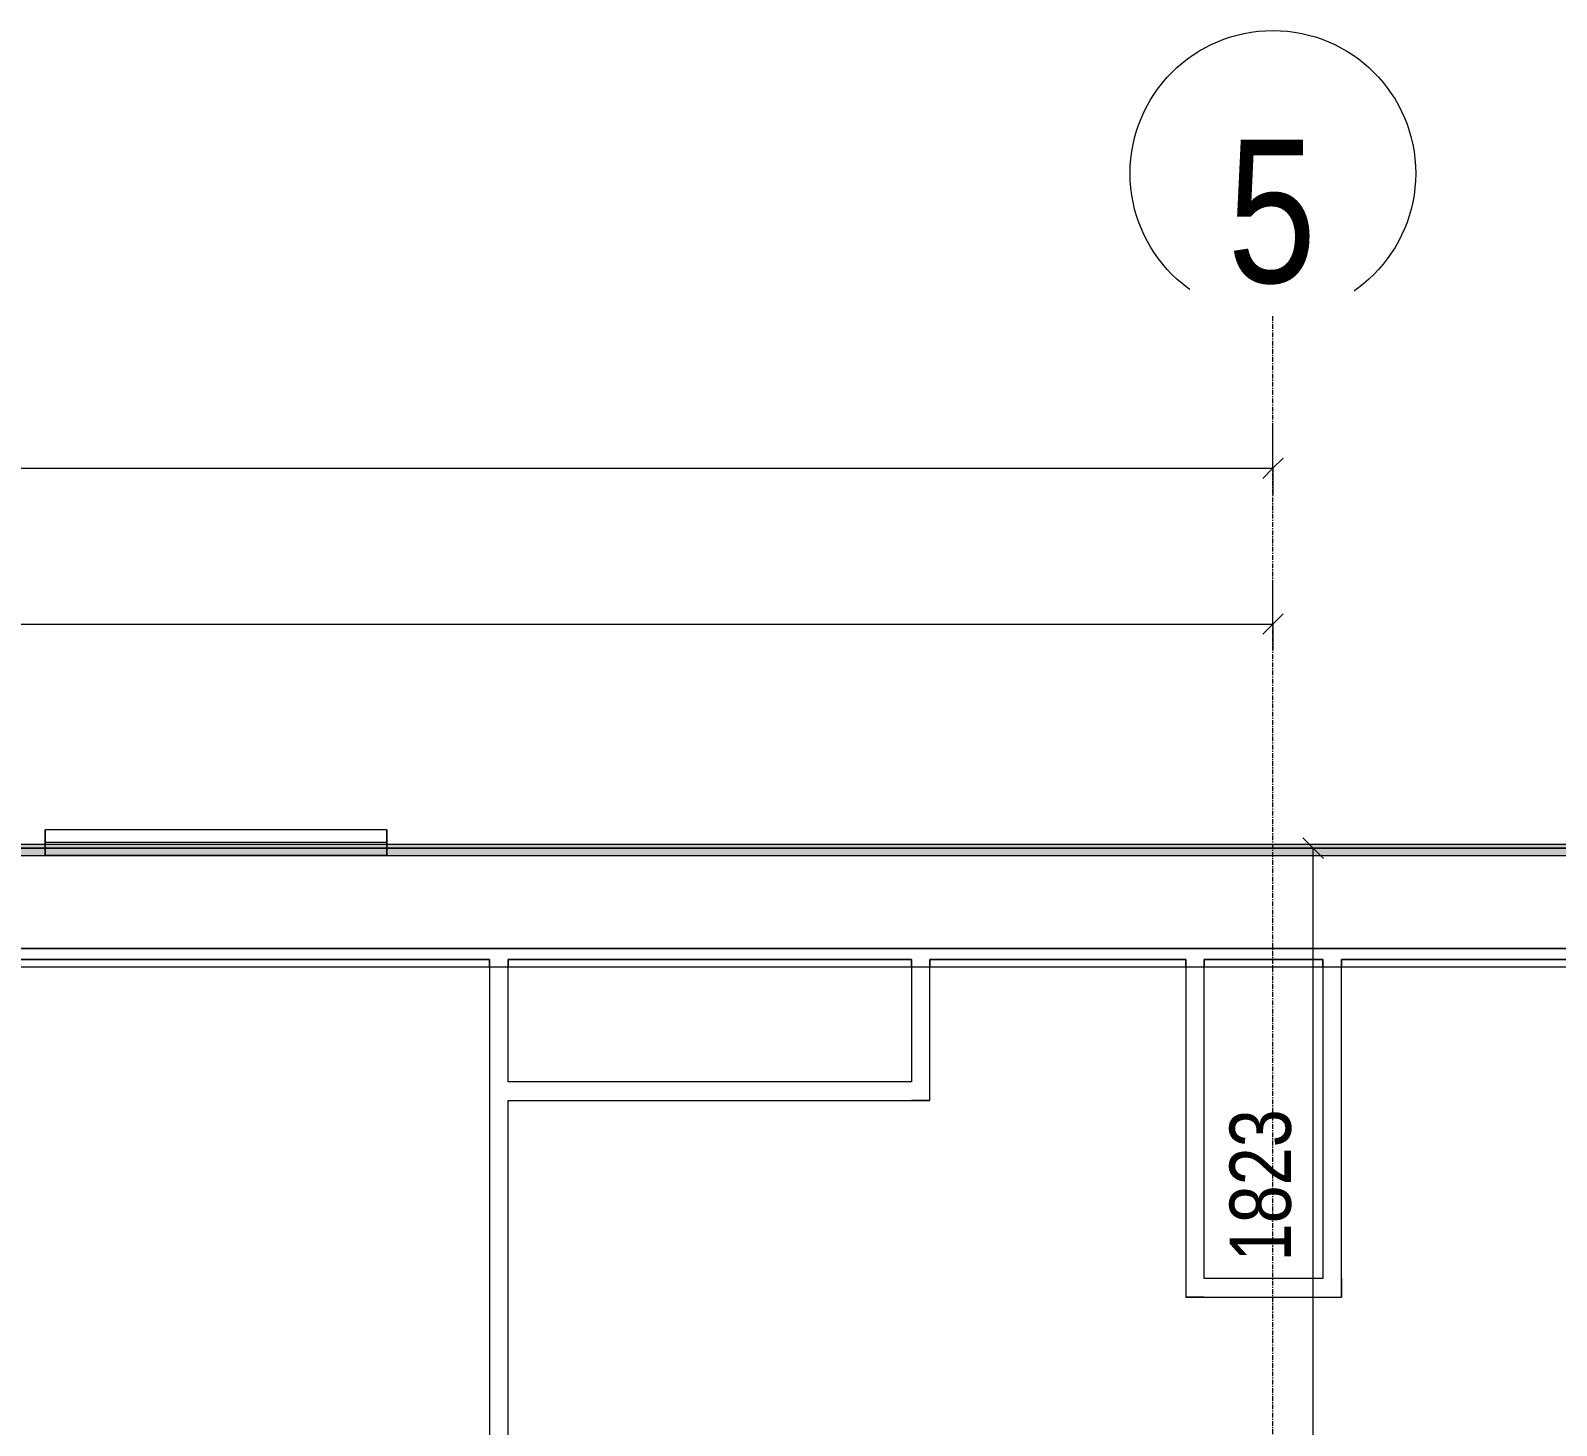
# Model space of a CAD drawing. Header units: millimetres. Extents: x -21807 to 17683, y 43568 to 60640.
# Drawn here: x 7551 to 11666, y 56881 to 60640 of the extents above; entities that cross this region are included whole.
import ezdxf

# ---------------------------------------------------------------- set-up
doc = ezdxf.new("R2010")
doc.units = ezdxf.units.MM
doc.linetypes.add('Grid Line', pattern=[22.225, 12.7, -3.175, 3.175, -3.175])
for name, color, linetype, lineweight in [('A-ANNO-DIMS', 7, 'Continuous', 9), ('A-ANNO-DIMS-110', 7, 'Continuous', 9), ('A-WALL', 7, 'Continuous', 9), ('A-WALL-PATT', 7, 'Continuous', 9), ('S-GRID', 7, 'Continuous', 9), ('S-GRID-IDEN', 7, 'Continuous', 9)]:
    doc.layers.add(name, color=color, linetype=linetype, lineweight=lineweight)
doc.layers.add('A-FLOR', color=7, linetype='Continuous', lineweight=9, true_color=0x007f00)
doc.layers.add('A-GLAZ', color=7, linetype='Continuous', lineweight=9, true_color=0x00007f)
doc.styles.add('Arial', font='arial.ttf', dxfattribs={"width": 0.8, "height": 385})
doc.styles.add('Arial_1', font='arial.ttf', dxfattribs={"width": 0.8, "height": 220})
doc.styles.add('Arial_2', font='arial.ttf', dxfattribs={"width": 0.8, "height": 165})
doc.dimstyles.new('AK_DIM_2_0_Arial', dxfattribs={"dimscale": 304.8, "dimtxt": 224.457068, "dimasz": 0.180446, "dimexe": 0.360892, "dimexo": 0.360892, "dimgap": 0.036089, "dimtad": 1, "dimdec": 0, "dimzin": 0, "dimdsep": 46, "dimtxsty": 'Arial_1', "dimblk1": 'OBLIQUE', "dimblk2": 'OBLIQUE', "dimsah": 1, "dimcen": 0.09, "dimadec": 0, "dimazin": 0, "dimtfac": 1, "dimtdec": 4, "dimtix": 1, "dimtmove": 0, "dimatfit": 3, "dimfxl": 1, "dimtvp": 1, "dimtolj": 1, "dimtzin": 0, "dimarcsym": 2})
doc.dimstyles.new('AK_DIM_2_0_Arial_đỏ', dxfattribs={"dimscale": 304.8, "dimtxt": 168.342801, "dimasz": 0.180446, "dimexe": 0.180446, "dimexo": 0.180446, "dimgap": 0.036089, "dimtad": 1, "dimdec": 0, "dimzin": 0, "dimdsep": 46, "dimtxsty": 'Arial_2', "dimblk1": 'OBLIQUE', "dimblk2": 'OBLIQUE', "dimsah": 1, "dimcen": 0.09, "dimadec": 0, "dimazin": 0, "dimtfac": 1, "dimtdec": 4, "dimtix": 1, "dimtmove": 0, "dimatfit": 3, "dimfxl": 1, "dimtvp": 1, "dimtolj": 1, "dimtzin": 0, "dimarcsym": 2})

# ---------------------------------------------------------------- blocks, each defined once
blk = doc.blocks.new('M_Window-Louvers - 1000x1000mm-1207723-MẶT BẰNG HỆ THỐNG GIÓ THẢI')
at = {"layer": 'A-GLAZ', "color": 254, "lineweight": 13, "true_color": 0xe0e0ef}
for p, q in [((-460.5, 8.65), (-460.5, -26.275)), ((-460.5, 8.65), (460.5, 8.65)), ((-460.5, -26.275), (-460.5, 8.65)), ((460.5, 8.65), (-460.5, 8.65)), ((460.5, -26.275), (460.5, 8.65)), ((460.5, 8.65), (460.5, -26.275)), ((-460.5, -26.275), (-460.5, -61.2)), ((-460.5, -26.275), (460.5, -26.275)), ((-460.5, -61.2), (-460.5, -26.275)), ((-460.5, -26.275), (460.5, -26.275)), ((460.5, -61.2), (460.5, -26.275)), ((460.5, -26.275), (460.5, -61.2)), ((-460.5, -61.2), (460.5, -61.2)), ((-460.5, -61.2), (460.5, -61.2))]:
    blk.add_line(p, q, dxfattribs=at)
at = {"layer": 'A-GLAZ', "color": 254, "lineweight": 13, "true_color": 0xcccce5}
for p, q in [((-460.5, -26.275), (-460.5, 8.65)), ((460.5, 8.65), (-460.5, 8.65)), ((-460.5, 8.65), (-460.5, -26.275)), ((-460.5, 8.65), (460.5, 8.65)), ((460.5, 8.65), (460.5, -26.275)), ((460.5, -26.275), (460.5, 8.65)), ((-460.5, -61.2), (-460.5, -26.275)), ((-460.5, -26.275), (-460.5, -61.2)), ((460.5, -26.275), (460.5, -61.2)), ((460.5, -61.2), (460.5, -26.275)), ((-460.5, -61.2), (460.5, -61.2)), ((-460.5, -61.2), (460.5, -61.2))]:
    blk.add_line(p, q, dxfattribs=at)
at = {"layer": 'A-GLAZ', "color": 7, "lineweight": 13, "true_color": 0xececf5}
for p, q in [((-460.5, 8.65), (-460.5, -26.275)), ((-460.5, 8.65), (460.5, 8.65)), ((-460.5, -26.275), (-460.5, 8.65)), ((460.5, 8.65), (-460.5, 8.65)), ((460.5, -26.275), (460.5, 8.65)), ((460.5, 8.65), (460.5, -26.275)), ((-460.5, -26.275), (-460.5, -61.2)), ((-460.5, -61.2), (-460.5, -26.275)), ((460.5, -61.2), (460.5, -26.275)), ((460.5, -26.275), (460.5, -61.2)), ((-460.5, -61.2), (460.5, -61.2)), ((-460.5, -61.2), (460.5, -61.2))]:
    blk.add_line(p, q, dxfattribs=at)
at = {"layer": 'A-GLAZ', "color": 7, "lineweight": 13, "true_color": 0xf3f3f9}
for p, q in [((-460.5, 8.65), (-460.5, -26.275)), ((-460.5, 8.65), (460.5, 8.65)), ((-460.5, -26.275), (-460.5, 8.65)), ((460.5, 8.65), (-460.5, 8.65)), ((460.5, -26.275), (460.5, 8.65)), ((460.5, 8.65), (460.5, -26.275)), ((-460.5, -26.275), (460.5, -26.275)), ((-460.5, -26.275), (460.5, -26.275)), ((-460.5, -26.275), (-460.5, -61.2)), ((-460.5, -61.2), (-460.5, -26.275)), ((460.5, -61.2), (460.5, -26.275)), ((460.5, -26.275), (460.5, -61.2)), ((-460.5, -61.2), (460.5, -61.2)), ((-460.5, -61.2), (460.5, -61.2))]:
    blk.add_line(p, q, dxfattribs=at)
at = {"layer": 'A-GLAZ', "color": 7, "lineweight": 13, "true_color": 0xf7f7fb}
for p, q in [((-460.5, 8.65), (-460.5, -26.275)), ((-460.5, 8.65), (460.5, 8.65)), ((-460.5, -26.275), (-460.5, 8.65)), ((460.5, 8.65), (-460.5, 8.65)), ((460.5, -26.275), (460.5, 8.65)), ((460.5, 8.65), (460.5, -26.275)), ((-460.5, -26.275), (-460.5, -61.2)), ((-460.5, -61.2), (-460.5, -26.275)), ((460.5, -61.2), (460.5, -26.275)), ((460.5, -26.275), (460.5, -61.2)), ((-460.5, -61.2), (460.5, -61.2)), ((-460.5, -61.2), (460.5, -61.2))]:
    blk.add_line(p, q, dxfattribs=at)
at = {"layer": 'A-GLAZ', "color": 7, "lineweight": 13, "true_color": 0xfafafc}
for p, q in [((-460.5, 8.65), (-460.5, -26.275)), ((-460.5, 8.65), (460.5, 8.65)), ((-460.5, -26.275), (-460.5, 8.65)), ((460.5, 8.65), (-460.5, 8.65)), ((460.5, -26.275), (460.5, 8.65)), ((460.5, 8.65), (460.5, -26.275)), ((-460.5, -26.275), (460.5, -26.275)), ((-460.5, -26.275), (460.5, -26.275)), ((-460.5, -26.275), (-460.5, -61.2)), ((-460.5, -61.2), (-460.5, -26.275)), ((460.5, -61.2), (460.5, -26.275)), ((460.5, -26.275), (460.5, -61.2)), ((-460.5, -61.2), (460.5, -61.2)), ((-460.5, -61.2), (460.5, -61.2))]:
    blk.add_line(p, q, dxfattribs=at)
at = {"layer": 'A-GLAZ', "color": 7, "lineweight": 13, "true_color": 0xfcfcfd}
for p, q in [((-460.5, 8.65), (-460.5, -26.275)), ((-460.5, 8.65), (460.5, 8.65)), ((-460.5, -26.275), (-460.5, 8.65)), ((460.5, 8.65), (-460.5, 8.65)), ((460.5, -26.275), (460.5, 8.65)), ((460.5, 8.65), (460.5, -26.275)), ((-460.5, -26.275), (-460.5, -61.2)), ((-460.5, -61.2), (-460.5, -26.275)), ((460.5, -61.2), (460.5, -26.275)), ((460.5, -26.275), (460.5, -61.2)), ((-460.5, -61.2), (460.5, -61.2)), ((-460.5, -61.2), (460.5, -61.2))]:
    blk.add_line(p, q, dxfattribs=at)
at = {"layer": 'A-GLAZ', "color": 7, "lineweight": 13, "true_color": 0xfdfdfd}
for p, q in [((-460.5, 8.65), (-460.5, -26.275)), ((-460.5, 8.65), (460.5, 8.65)), ((-460.5, 8.65), (-460.5, -26.275)), ((-460.5, -26.275), (-460.5, 8.65)), ((460.5, 8.65), (-460.5, 8.65)), ((-460.5, 8.65), (460.5, 8.65)), ((-460.5, 8.65), (-460.5, -26.275)), ((-460.5, -26.275), (-460.5, 8.65)), ((460.5, 8.65), (-460.5, 8.65)), ((-460.5, 8.65), (460.5, 8.65)), ((-460.5, 8.65), (-460.5, -26.275)), ((-460.5, -26.275), (-460.5, 8.65)), ((460.5, 8.65), (-460.5, 8.65)), ((-460.5, 8.65), (460.5, 8.65)), ((-460.5, 8.65), (-460.5, -26.275)), ((-460.5, -26.275), (-460.5, 8.65)), ((460.5, 8.65), (-460.5, 8.65)), ((-460.5, 8.65), (460.5, 8.65)), ((-460.5, 8.65), (-460.5, -26.275)), ((-460.5, -26.275), (-460.5, 8.65)), ((460.5, 8.65), (-460.5, 8.65)), ((-460.5, 8.65), (460.5, 8.65)), ((-460.5, 8.65), (-460.5, -26.275)), ((-460.5, -26.275), (-460.5, 8.65)), ((460.5, 8.65), (-460.5, 8.65)), ((-460.5, 8.65), (460.5, 8.65)), ((-460.5, 8.65), (-460.5, -26.275)), ((-460.5, -26.275), (-460.5, 8.65)), ((460.5, 8.65), (-460.5, 8.65)), ((-460.5, 8.65), (460.5, 8.65)), ((-460.5, 8.65), (-460.5, -26.275)), ((-460.5, -26.275), (-460.5, 8.65)), ((460.5, 8.65), (-460.5, 8.65)), ((-460.5, 8.65), (460.5, 8.65)), ((-460.5, 8.65), (-460.5, -26.275)), ((-460.5, -26.275), (-460.5, 8.65)), ((460.5, 8.65), (-460.5, 8.65)), ((-460.5, 8.65), (460.5, 8.65)), ((-460.5, 8.65), (-460.5, -26.275)), ((-460.5, -26.275), (-460.5, 8.65)), ((460.5, 8.65), (-460.5, 8.65)), ((-460.5, 8.65), (460.5, 8.65)), ((-460.5, 8.65), (-460.5, -26.275)), ((-460.5, -26.275), (-460.5, 8.65)), ((460.5, 8.65), (-460.5, 8.65)), ((-460.5, 8.65), (460.5, 8.65)), ((-460.5, 8.65), (-460.5, -26.275)), ((-460.5, -26.275), (-460.5, 8.65)), ((460.5, 8.65), (-460.5, 8.65)), ((-460.5, 8.65), (460.5, 8.65)), ((-460.5, 8.65), (-460.5, -26.275)), ((-460.5, -26.275), (-460.5, 8.65)), ((460.5, 8.65), (-460.5, 8.65)), ((-460.5, 8.65), (460.5, 8.65)), ((-460.5, 8.65), (-460.5, -26.275)), ((-460.5, -26.275), (-460.5, 8.65)), ((460.5, 8.65), (-460.5, 8.65)), ((-460.5, 8.65), (460.5, 8.65)), ((460.5, -26.275), (460.5, 8.65)), ((460.5, 8.65), (460.5, -26.275)), ((460.5, -26.275), (460.5, 8.65)), ((460.5, 8.65), (460.5, -26.275)), ((460.5, -26.275), (460.5, 8.65)), ((460.5, 8.65), (460.5, -26.275)), ((460.5, -26.275), (460.5, 8.65)), ((460.5, 8.65), (460.5, -26.275)), ((460.5, -26.275), (460.5, 8.65)), ((460.5, 8.65), (460.5, -26.275)), ((460.5, -26.275), (460.5, 8.65)), ((460.5, 8.65), (460.5, -26.275)), ((460.5, -26.275), (460.5, 8.65)), ((460.5, 8.65), (460.5, -26.275)), ((460.5, -26.275), (460.5, 8.65)), ((460.5, 8.65), (460.5, -26.275)), ((460.5, -26.275), (460.5, 8.65)), ((460.5, 8.65), (460.5, -26.275)), ((460.5, -26.275), (460.5, 8.65)), ((460.5, 8.65), (460.5, -26.275)), ((460.5, -26.275), (460.5, 8.65)), ((460.5, 8.65), (460.5, -26.275)), ((460.5, -26.275), (460.5, 8.65)), ((460.5, 8.65), (460.5, -26.275)), ((460.5, -26.275), (460.5, 8.65)), ((460.5, 8.65), (460.5, -26.275)), ((460.5, -26.275), (460.5, 8.65)), ((460.5, 8.65), (460.5, -26.275)), ((460.5, -26.275), (460.5, 8.65)), ((-460.5, -26.275), (460.5, -26.275)), ((-460.5, -26.275), (460.5, -26.275)), ((-460.5, -26.275), (460.5, -26.275)), ((-460.5, -26.275), (460.5, -26.275)), ((-460.5, -26.275), (460.5, -26.275)), ((-460.5, -26.275), (460.5, -26.275)), ((-460.5, -26.275), (460.5, -26.275)), ((-460.5, -26.275), (-460.5, -61.2)), ((-460.5, -26.275), (460.5, -26.275)), ((-460.5, -26.275), (460.5, -26.275)), ((-460.5, -26.275), (-460.5, -61.2)), ((-460.5, -61.2), (-460.5, -26.275)), ((-460.5, -26.275), (460.5, -26.275)), ((-460.5, -26.275), (460.5, -26.275)), ((-460.5, -26.275), (-460.5, -61.2)), ((-460.5, -61.2), (-460.5, -26.275)), ((-460.5, -26.275), (460.5, -26.275)), ((-460.5, -26.275), (460.5, -26.275)), ((-460.5, -26.275), (-460.5, -61.2)), ((-460.5, -61.2), (-460.5, -26.275)), ((-460.5, -26.275), (460.5, -26.275)), ((-460.5, -26.275), (460.5, -26.275)), ((-460.5, -26.275), (-460.5, -61.2)), ((-460.5, -61.2), (-460.5, -26.275)), ((-460.5, -26.275), (460.5, -26.275)), ((-460.5, -26.275), (460.5, -26.275)), ((-460.5, -26.275), (-460.5, -61.2)), ((-460.5, -61.2), (-460.5, -26.275)), ((-460.5, -26.275), (460.5, -26.275)), ((-460.5, -26.275), (460.5, -26.275)), ((-460.5, -26.275), (-460.5, -61.2)), ((-460.5, -61.2), (-460.5, -26.275)), ((-460.5, -26.275), (460.5, -26.275)), ((-460.5, -26.275), (460.5, -26.275)), ((-460.5, -26.275), (-460.5, -61.2)), ((-460.5, -61.2), (-460.5, -26.275)), ((-460.5, -26.275), (460.5, -26.275)), ((-460.5, -26.275), (460.5, -26.275)), ((-460.5, -26.275), (-460.5, -61.2)), ((-460.5, -61.2), (-460.5, -26.275)), ((-460.5, -26.275), (460.5, -26.275)), ((-460.5, -26.275), (460.5, -26.275)), ((-460.5, -26.275), (-460.5, -61.2)), ((-460.5, -61.2), (-460.5, -26.275)), ((-460.5, -26.275), (460.5, -26.275)), ((-460.5, -26.275), (460.5, -26.275)), ((-460.5, -26.275), (-460.5, -61.2)), ((-460.5, -61.2), (-460.5, -26.275)), ((-460.5, -26.275), (460.5, -26.275)), ((-460.5, -26.275), (460.5, -26.275)), ((-460.5, -26.275), (-460.5, -61.2)), ((-460.5, -61.2), (-460.5, -26.275)), ((-460.5, -26.275), (460.5, -26.275)), ((-460.5, -26.275), (460.5, -26.275)), ((-460.5, -26.275), (-460.5, -61.2)), ((-460.5, -61.2), (-460.5, -26.275)), ((-460.5, -26.275), (460.5, -26.275)), ((-460.5, -26.275), (460.5, -26.275)), ((-460.5, -26.275), (-460.5, -61.2)), ((-460.5, -61.2), (-460.5, -26.275)), ((-460.5, -26.275), (460.5, -26.275)), ((-460.5, -26.275), (460.5, -26.275)), ((-460.5, -26.275), (-460.5, -61.2)), ((-460.5, -61.2), (-460.5, -26.275)), ((-460.5, -26.275), (460.5, -26.275)), ((-460.5, -26.275), (460.5, -26.275)), ((460.5, -61.2), (460.5, -26.275)), ((460.5, -26.275), (460.5, -61.2)), ((460.5, -61.2), (460.5, -26.275)), ((460.5, -26.275), (460.5, -61.2)), ((460.5, -61.2), (460.5, -26.275)), ((460.5, -26.275), (460.5, -61.2)), ((460.5, -61.2), (460.5, -26.275)), ((460.5, -26.275), (460.5, -61.2)), ((460.5, -61.2), (460.5, -26.275)), ((460.5, -26.275), (460.5, -61.2)), ((460.5, -61.2), (460.5, -26.275)), ((460.5, -26.275), (460.5, -61.2)), ((460.5, -61.2), (460.5, -26.275)), ((460.5, -26.275), (460.5, -61.2)), ((460.5, -61.2), (460.5, -26.275)), ((460.5, -26.275), (460.5, -61.2)), ((460.5, -61.2), (460.5, -26.275)), ((460.5, -26.275), (460.5, -61.2)), ((460.5, -61.2), (460.5, -26.275)), ((460.5, -26.275), (460.5, -61.2)), ((460.5, -61.2), (460.5, -26.275)), ((460.5, -26.275), (460.5, -61.2)), ((460.5, -61.2), (460.5, -26.275)), ((460.5, -26.275), (460.5, -61.2)), ((460.5, -61.2), (460.5, -26.275)), ((460.5, -26.275), (460.5, -61.2)), ((460.5, -61.2), (460.5, -26.275)), ((460.5, -26.275), (460.5, -61.2)), ((460.5, -61.2), (460.5, -26.275)), ((-460.5, -61.2), (460.5, -61.2)), ((-460.5, -61.2), (460.5, -61.2)), ((-460.5, -61.2), (460.5, -61.2)), ((-460.5, -61.2), (460.5, -61.2)), ((-460.5, -61.2), (460.5, -61.2)), ((-460.5, -61.2), (460.5, -61.2)), ((-460.5, -61.2), (460.5, -61.2)), ((-460.5, -61.2), (460.5, -61.2)), ((-460.5, -61.2), (460.5, -61.2)), ((-460.5, -61.2), (460.5, -61.2)), ((-460.5, -61.2), (460.5, -61.2)), ((-460.5, -61.2), (460.5, -61.2)), ((-460.5, -61.2), (460.5, -61.2)), ((-460.5, -61.2), (460.5, -61.2)), ((-460.5, -61.2), (460.5, -61.2)), ((-460.5, -61.2), (460.5, -61.2)), ((-460.5, -61.2), (460.5, -61.2)), ((-460.5, -61.2), (460.5, -61.2)), ((-460.5, -61.2), (460.5, -61.2)), ((-460.5, -61.2), (460.5, -61.2)), ((-460.5, -61.2), (460.5, -61.2)), ((-460.5, -61.2), (460.5, -61.2)), ((-460.5, -61.2), (460.5, -61.2)), ((-460.5, -61.2), (460.5, -61.2)), ((-460.5, -61.2), (460.5, -61.2)), ((-460.5, -61.2), (460.5, -61.2)), ((-460.5, -61.2), (460.5, -61.2)), ((-460.5, -61.2), (460.5, -61.2)), ((-460.5, -61.2), (460.5, -61.2))]:
    blk.add_line(p, q, dxfattribs=at)
at = {"layer": 'A-GLAZ', "color": 9, "lineweight": 13, "true_color": 0xaaaad4}
for p, q in [((-460.5, -26.275), (-460.5, 8.65)), ((460.5, 8.65), (-460.5, 8.65)), ((460.5, 8.65), (460.5, -26.275)), ((-460.5, -61.2), (-460.5, -26.275)), ((-460.5, -26.275), (460.5, -26.275)), ((460.5, -26.275), (460.5, -61.2)), ((-460.5, -61.2), (460.5, -61.2))]:
    blk.add_line(p, q, dxfattribs=at)
blk = doc.blocks.new('AK-SGS-M3-A_rvt-1-MẶT BẰNG HỆ THỐNG GIÓ THẢI')
at = {"layer": 'A-WALL-PATT', "true_color": 0xeaeaea, "transparency": 33554534}
h = blk.add_hatch(color=254, dxfattribs=at)
h.paths.add_polyline_path([(-16584.2, 58416.9), (-16584.2, 58446.9), (-16663.1, 58446.9), (-16663.1, 58416.9), (-16633.7, 58416.9)])
h.paths.add_polyline_path([(-20048.6, 58416.9), (-17584.1, 58416.9), (-17584.1, 58446.9), (-20048.6, 58446.9)])
h.paths.add_polyline_path([(-15638.1, 58416.9), (-15584.3, 58416.9), (-15584.3, 58446.9), (-15663.2, 58446.9), (-15663.2, 58416.9)])
h.paths.add_polyline_path([(-8882.4, 58416.9), (-8809.2, 58416.9), (-8809.2, 58446.9), (-8888.1, 58446.9), (-8888.1, 58416.9)])
h.paths.add_polyline_path([(-7888.2, 58416.9), (-7809.3, 58416.9), (-7809.3, 58446.9), (-7888.2, 58446.9)])
h.paths.add_polyline_path([(-14144.8, 58416.9), (-9809.1, 58416.9), (-9809.1, 58446.9), (-14663.3, 58446.9), (-14663.3, 58416.9)])
h.paths.add_polyline_path([(-6749, 58416.9), (5590.9, 58416.9), (5590.9, 58446.9), (-6888.3, 58446.9), (-6888.3, 58416.9)])
h.paths.add_polyline_path([(6549.1, 58416.9), (6590.8, 58416.9), (6590.8, 58446.9), (6511.9, 58446.9), (6511.9, 58416.9)])
h.paths.add_polyline_path([(8511.7, 58416.9), (13291.2, 58416.9), (13291.2, 58446.9), (8511.7, 58446.9)])
h.paths.add_polyline_path([(7544.7, 58416.9), (7590.7, 58416.9), (7590.7, 58446.9), (7511.8, 58446.9), (7511.8, 58416.9)])
h.paths.add_polyline_path([(14212.2, 58416.9), (14291.1, 58416.9), (14291.1, 58446.9), (14212.2, 58446.9)])
h = blk.add_hatch(color=254, dxfattribs=at)
h.paths.add_polyline_path([(-16491.5, 58416.9), (-15663.2, 58416.9), (-15663.2, 58446.9), (-16584.2, 58446.9), (-16584.2, 58416.9), (-16562.6, 58416.9)])
h.paths.add_polyline_path([(-16663.1, 58416.9), (-16663.1, 58446.9), (-17584.1, 58446.9), (-17584.1, 58416.9), (-16704.8, 58416.9)])
h.paths.add_polyline_path([(-8888.1, 58416.9), (-8888.1, 58446.9), (-9809.1, 58446.9), (-9809.1, 58416.9), (-9024.6, 58416.9)])
h.paths.add_polyline_path([(-8809.2, 58416.9), (-7888.2, 58416.9), (-7888.2, 58446.9), (-8809.2, 58446.9)])
h.paths.add_polyline_path([(-14663.3, 58416.9), (-14663.3, 58446.9), (-15584.3, 58446.9), (-15584.3, 58416.9), (-14713.7, 58416.9)])
h.paths.add_polyline_path([(-7809.3, 58416.9), (-6888.3, 58416.9), (-6888.3, 58446.9), (-7809.3, 58446.9)])
h.paths.add_polyline_path([(6590.8, 58416.9), (7511.8, 58416.9), (7511.8, 58446.9), (6590.8, 58446.9)])
h.paths.add_polyline_path([(5590.9, 58416.9), (6511.9, 58416.9), (6511.9, 58446.9), (5590.9, 58446.9)])
h.paths.add_polyline_path([(14212.2, 58416.9), (14212.2, 58446.9), (13291.2, 58446.9), (13291.2, 58416.9), (14158.2, 58416.9)])
h.paths.add_polyline_path([(14300.4, 58416.9), (14869.3, 58416.9), (14869.3, 58446.9), (14291.1, 58446.9), (14291.1, 58416.9)])
h.paths.add_polyline_path([(7590.7, 58416.9), (8511.7, 58416.9), (8511.7, 58446.9), (7590.7, 58446.9)])
at = {"layer": 'A-WALL', "color": 253, "lineweight": 13, "true_color": 0xaaaaaa}
for p, q in [((7590.7, 58446.9), (7511.8, 58446.9)), ((13291.2, 58446.9), (8511.7, 58446.9)), ((7511.8, 58416.9), (7590.7, 58416.9)), ((8511.7, 58416.9), (13291.2, 58416.9)), ((14201.4, 58166.9), (3042.8, 58166.9)), ((3351.4, 58116.9), (8788.9, 58116.9)), ((8788.9, 58116.9), (8788.9, 45066.9)), ((8838.9, 58116.9), (9926.4, 58116.9)), ((8838.9, 57806.9), (8838.9, 58116.9)), ((9926.4, 58116.9), (9926.4, 57806.9)), ((9976.4, 58116.9), (10666.4, 58116.9)), ((9976.4, 57756.9), (9976.4, 58116.9)), ((10666.4, 58116.9), (10666.4, 57226.9)), ((10716.4, 58116.9), (11036.4, 58116.9)), ((10716.4, 57276.9), (10716.4, 58116.9)), ((11036.4, 58116.9), (11036.4, 57276.9)), ((11086.4, 58116.9), (14201.4, 58116.9)), ((11086.4, 57276.9), (11086.4, 58116.9)), ((9926.4, 57806.9), (8838.9, 57806.9)), ((8838.9, 45066.9), (8838.9, 57756.9)), ((8838.9, 57756.9), (9926.4, 57756.9)), ((9926.4, 57756.9), (9976.4, 57756.9)), ((11036.4, 57276.9), (10716.4, 57276.9)), ((11086.4, 57226.9), (11086.4, 57276.9)), ((10666.4, 57226.9), (10716.4, 57226.9)), ((10716.4, 57226.9), (11086.4, 57226.9))]:
    blk.add_line(p, q, dxfattribs=at)
at = {"layer": 'A-WALL', "color": 9, "lineweight": 13, "true_color": 0xc3c3c3}
for p, q in [((7590.7, 58446.9), (7511.8, 58446.9)), ((7511.8, 58436.9), (7590.7, 58436.9)), ((13291.2, 58446.9), (8511.7, 58446.9)), ((8511.7, 58436.9), (13291.2, 58436.9)), ((7511.8, 58416.9), (7590.7, 58416.9)), ((8511.7, 58416.9), (13291.2, 58416.9))]:
    blk.add_line(p, q, dxfattribs=at)
at = {"layer": 'A-WALL', "color": 254, "lineweight": 13, "true_color": 0xd8d8d8}
for p, q in [((7590.7, 58436.9), (7511.8, 58436.9)), ((13291.2, 58436.9), (8511.7, 58436.9))]:
    blk.add_line(p, q, dxfattribs=at)
at = {"layer": 'A-WALL', "color": 7, "lineweight": 13, "true_color": 0xfdfdfd}
for p, q in [((8511.7, 58446.9), (7590.7, 58446.9)), ((8511.7, 58446.9), (7590.7, 58446.9)), ((7590.7, 58436.9), (8511.7, 58436.9)), ((8511.7, 58436.9), (7590.7, 58436.9)), ((7590.7, 58416.9), (8511.7, 58416.9)), ((7590.7, 58416.9), (8511.7, 58416.9))]:
    blk.add_line(p, q, dxfattribs=at)
at = {"layer": 'A-WALL', "color": 254, "lineweight": 13, "true_color": 0xe0e0e0}
for p, q in [((14201.4, 58166.9), (3042.8, 58166.9)), ((3351.4, 58136.9), (8788.9, 58136.9)), ((8788.9, 58136.9), (8788.9, 58116.9)), ((8788.9, 58116.9), (8838.9, 58116.9)), ((8838.9, 58117.4), (8838.9, 58136.9)), ((8838.9, 58136.9), (9926.4, 58136.9)), ((9926.4, 58136.9), (9926.4, 58127.4)), ((9926.4, 58127.1), (9926.4, 58116.9)), ((9926.4, 58116.9), (9976.4, 58116.9)), ((9976.4, 58136.9), (10666.4, 58136.9)), ((9976.4, 58127.9), (9976.4, 58136.9)), ((9976.4, 58117.5), (9976.4, 58127.5)), ((10666.4, 58136.9), (10666.4, 58134.3)), ((10666.4, 58134), (10666.4, 58125.6)), ((10666.4, 58125.1), (10666.4, 58116.9)), ((10666.4, 58116.9), (10716.4, 58116.9)), ((10716.4, 58136.9), (11036.4, 58136.9)), ((10716.4, 58134.7), (10716.4, 58136.9)), ((10716.4, 58126.2), (10716.4, 58134.4)), ((10716.4, 58117.6), (10716.4, 58125.7)), ((11036.4, 58136.9), (11036.4, 58129.9)), ((11036.4, 58129.5), (11036.4, 58122.2)), ((11036.4, 58121.5), (11036.4, 58116.9)), ((11036.4, 58116.9), (11086.4, 58116.9)), ((11086.4, 58136.9), (14251.4, 58136.9)), ((11086.4, 58130.5), (11086.4, 58136.9)), ((11086.4, 58122.9), (11086.4, 58130.1)), ((11086.4, 58117.7), (11086.4, 58122.2))]:
    blk.add_line(p, q, dxfattribs=at)
at = {"layer": 'A-WALL', "color": 254, "lineweight": 13, "true_color": 0xcccccc}
for p, q in [((8788.9, 58136.9), (3351.4, 58136.9)), ((3351.4, 58116.9), (8788.9, 58116.9)), ((8788.9, 58116.9), (8788.9, 58136.9)), ((8788.9, 58116.9), (8788.9, 45066.9)), ((8838.9, 58136.9), (8838.9, 58117.4)), ((9926.4, 58136.9), (8838.9, 58136.9)), ((8838.9, 58116.9), (9926.4, 58116.9)), ((8838.9, 57806.9), (8838.9, 58116.9)), ((9926.4, 58127.4), (9926.4, 58136.9)), ((9926.4, 58116.9), (9926.4, 58127.1)), ((9926.4, 58116.9), (9926.4, 57806.9)), ((10666.4, 58136.9), (9976.4, 58136.9)), ((9976.4, 58136.9), (9976.4, 58127.9)), ((9976.4, 58127.5), (9976.4, 58117.5)), ((9976.4, 58116.9), (10666.4, 58116.9)), ((9976.4, 57756.9), (9976.4, 58116.9)), ((10666.4, 58134.3), (10666.4, 58136.9)), ((10666.4, 58125.6), (10666.4, 58134)), ((10666.4, 58116.9), (10666.4, 58125.1)), ((10666.4, 58116.9), (10666.4, 57226.9)), ((11036.4, 58136.9), (10716.4, 58136.9)), ((10716.4, 58136.9), (10716.4, 58134.7)), ((10716.4, 58134.4), (10716.4, 58126.2)), ((10716.4, 58125.7), (10716.4, 58117.6)), ((10716.4, 58116.9), (11036.4, 58116.9)), ((10716.4, 57276.9), (10716.4, 58116.9)), ((11036.4, 58129.9), (11036.4, 58136.9)), ((11036.4, 58122.2), (11036.4, 58129.5)), ((11036.4, 58116.9), (11036.4, 58121.5)), ((11036.4, 58116.9), (11036.4, 57276.9)), ((14251.4, 58136.9), (11086.4, 58136.9)), ((11086.4, 58136.9), (11086.4, 58130.5)), ((11086.4, 58130.1), (11086.4, 58122.9)), ((11086.4, 58122.2), (11086.4, 58117.7)), ((11086.4, 58116.9), (14201.4, 58116.9)), ((11086.4, 57276.9), (11086.4, 58116.9)), ((9926.4, 57806.9), (8838.9, 57806.9)), ((8838.9, 45066.9), (8838.9, 57756.9)), ((8838.9, 57756.9), (9926.4, 57756.9)), ((9976.4, 57756.9), (9926.4, 57756.9)), ((11036.4, 57276.9), (10716.4, 57276.9)), ((11086.4, 57276.9), (11086.4, 57226.9)), ((10716.4, 57226.9), (10666.4, 57226.9)), ((10716.4, 57226.9), (11086.4, 57226.9))]:
    blk.add_line(p, q, dxfattribs=at)
at = {"layer": 'A-WALL', "color": 7, "lineweight": 13, "true_color": 0xececec}
for p, q in [((8788.9, 58116.9), (8838.9, 58116.9)), ((9926.4, 58116.9), (9976.4, 58116.9)), ((10666.4, 58116.9), (10716.4, 58116.9)), ((11036.4, 58116.9), (11086.4, 58116.9))]:
    blk.add_line(p, q, dxfattribs=at)
at = {"layer": 'A-GLAZ', "color": 9, "lineweight": 13, "true_color": 0xaaaad4, "rotation": 180}
blk.add_blockref('M_Window-Louvers - 1000x1000mm-1207723-MẶT BẰNG HỆ THỐNG GIÓ THẢI', (8051.2, 58425.6), dxfattribs=at)
blk = doc.blocks.new('AK-SGS-M3-Hrvt_rvt-1-MẶT BẰNG HỆ THỐNG GIÓ THẢI')
at = {"layer": 'A-FLOR', "color": 7, "true_color": 0xecf5ec}
blk.add_line((-19596.1, 58166.9), (14251.4, 58166.9), dxfattribs=at)
at = {"layer": 'A-FLOR', "color": 254, "true_color": 0xe0efe0}
blk.add_line((14251.4, 58166.9), (-19596.1, 58166.9), dxfattribs=at)
blk = doc.blocks.new('Grid - M_Grid Head - Circle-116537-MẶT BẰNG HỆ THỐNG GIÓ THẢI')
at = {"layer": 'S-GRID-IDEN'}
blk.add_circle((0, 0), 3.5, dxfattribs=at)
blk = doc.blocks.new('DIMBLOCK4-MẶT BẰNG HỆ THỐNG GIÓ THẢI')
at = {"layer": 'A-ANNO-DIMS-110'}
for p, q in [((3201.4, 59041.1), (3201.4, 59151.1)), ((10901.4, 59041.1), (10901.4, 59151.1)), ((3201.4, 59041.1), (3228.9, 59068.6)), ((10901.4, 59041.1), (10928.9, 59068.6)), ((3201.4, 59041.1), (3173.9, 59013.6)), ((3201.4, 59041.1), (10901.4, 59041.1)), ((3201.4, 59041.1), (3201.4, 58970)), ((10901.4, 59041.1), (10873.9, 59013.6)), ((10901.4, 59041.1), (10901.4, 58970))]:
    blk.add_line(p, q, dxfattribs=at)
at = {"layer": 'A-ANNO-DIMS-110', "color": 0, "insert": (6782.1, 59337.7), "char_height": 220, "width": 646.436, "attachment_point": 1, "line_spacing_factor": 0.941778, "style": 'Arial_1'}
blk.add_mtext('7700', dxfattribs=at)
blk = doc.blocks.new('_Oblique')
at = {"color": 0, "linetype": 'ByBlock', "lineweight": -2}
blk.add_line((-0.5, -0.5), (0.5, 0.5), dxfattribs=at)
blk = doc.blocks.new('DIMBLOCK5-MẶT BẰNG HỆ THỐNG GIÓ THẢI')
at = {"layer": 'A-ANNO-DIMS-110'}
for p, q in [((-20048.6, 59460.7), (-20048.6, 59570.7)), ((10901.4, 59460.7), (10901.4, 59570.7)), ((-20048.6, 59460.7), (-20076.1, 59433.2)), ((-20048.6, 59460.7), (-20021.1, 59488.2)), ((-20048.6, 59460.7), (10901.4, 59460.7)), ((-20048.6, 59460.7), (-20048.6, 59389.6)), ((10901.4, 59460.7), (10873.9, 59433.2)), ((10901.4, 59460.7), (10928.9, 59488.2)), ((10901.4, 59460.7), (10901.4, 59389.6))]:
    blk.add_line(p, q, dxfattribs=at)
at = {"layer": 'A-ANNO-DIMS-110', "color": 0, "insert": (-4910.3, 59757.3), "char_height": 220, "width": 808.045, "attachment_point": 1, "line_spacing_factor": 0.941778, "style": 'Arial_1'}
blk.add_mtext('30950', dxfattribs=at)
blk = doc.blocks.new('DIMBLOCK14-MẶT BẰNG HỆ THỐNG GIÓ THẢI')
at = {"layer": 'A-ANNO-DIMS-110', "color": 1, "true_color": 0xff0000}
for p, q in [((11010, 58436.9), (10955, 58436.9)), ((11010, 58436.9), (10982.5, 58464.4)), ((11010, 56613.7), (11010, 58436.9)), ((11010, 58436.9), (11037.5, 58409.4)), ((11010, 58436.9), (11026.2, 58436.9)), ((11010, 56613.7), (10982.5, 56641.2)), ((11010, 56613.7), (9543.9, 56613.7)), ((11010, 56613.7), (11037.5, 56586.2)), ((11010, 56613.7), (11065, 56613.7))]:
    blk.add_line(p, q, dxfattribs=at)
at = {"layer": 'A-ANNO-DIMS-110', "color": 0, "insert": (10784.8, 57323.3), "char_height": 165, "width": 484.827, "attachment_point": 1, "rotation": 90, "line_spacing_factor": 0.941778, "style": 'Arial_2'}
blk.add_mtext('1823', dxfattribs=at)

msp = doc.modelspace()

# ---------------------------------------------------------------- linework, layer by layer
at = {"layer": 'S-GRID', "linetype": 'Grid Line'}
msp.add_line((15334.6, 58436.9), (-21036.6, 58436.9), dxfattribs=at)

# ---------------------------------------------------------------- block references
at = {"lineweight": 5}
for name in ['AK-SGS-M3-Hrvt_rvt-1-MẶT BẰNG HỆ THỐNG GIÓ THẢI', 'AK-SGS-M3-A_rvt-1-MẶT BẰNG HỆ THỐNG GIÓ THẢI']:
    msp.add_blockref(name, (0, 0), dxfattribs=at)
at = {"layer": 'S-GRID-IDEN', "xscale": 110, "yscale": 110, "zscale": 110}
msp.add_blockref('Grid - M_Grid Head - Circle-116537-MẶT BẰNG HỆ THỐNG GIÓ THẢI', (10901.4, 60255.5), dxfattribs=at)

# ---------------------------------------------------------------- dimensions: what is measured, and where the dimension line sits
at = {"layer": 'A-ANNO-DIMS'}
for base, p1, p2, override, picture, middle in [((10901.4, 59460.7), (-20048.6, 59499.6), (10901.4, 59499.6), {"dimpost": '<>', "dimfxl": 30950}, 'DIMBLOCK5-MẶT BẰNG HỆ THỐNG GIÓ THẢI', (-4573.6, 59584.1)), ((10901.4, 59041.1), (3201.4, 59080), (10901.4, 59080), {"dimpost": '<>', "dimfxl": 7700}, 'DIMBLOCK4-MẶT BẰNG HỆ THỐNG GIÓ THẢI', (7051.4, 59164.4))]:
    dim = msp.add_linear_dim(base=base, p1=p1, p2=p2, dimstyle='AK_DIM_2_0_Arial', override=override, dxfattribs=at)
    dim.commit()
    dim.dimension.update_dxf_attribs({"geometry": picture, "text_midpoint": middle})
at = {"layer": 'A-ANNO-DIMS', "color": 1, "true_color": 0xff0000}
dim = msp.add_linear_dim(base=(11010, 58436.9), p1=(9488.9, 56613.7), p2=(10971.2, 58436.9), angle=270.0006, dimstyle='AK_DIM_2_0_Arial_đỏ', override={"dimpost": '<>', "dimfxl": 2349.744589}, dxfattribs=at)
dim.commit()
dim.dimension.update_dxf_attribs({"geometry": 'DIMBLOCK14-MẶT BẰNG HỆ THỐNG GIÓ THẢI', "text_midpoint": (11105.3, 57525.3)})

# ---------------------------------------------------------------- next in the draw order: texts
at = {"layer": 'S-GRID-IDEN', "insert": (10898.6, 60150.7), "char_height": 385, "width": 249.92, "attachment_point": 5, "line_spacing_factor": 0.936439, "style": 'Arial', "bg_fill": 3, "box_fill_scale": 1.25, "bg_fill_color": 256, "bg_fill_true_color": 13158600, "bg_fill_transparency": 0}
msp.add_mtext('\\pxqc,t2.90286,5.80571,8.70857,11.61143,14.51429,17.41714,20.32,23.22286,26.12571,29.02857,31.93143,34.83429,37.73714,40.64,43.54286,46.44571,49.34857,52.25143,55.15429,58.05714,60.96,63.86286,66.76571,69.66857,72.57143,75.47429,78.37714,81.28,84.18286,87.08571,89.98857,92.89143;{5}', dxfattribs=at)

# ---------------------------------------------------------------- next in the draw order: linework, layer by layer
at = {"layer": 'S-GRID', "linetype": 'Grid Line'}
msp.add_line((10901.4, 43567.6), (10901.4, 59870.5), dxfattribs=at)

doc.saveas('drawing.dxf')
